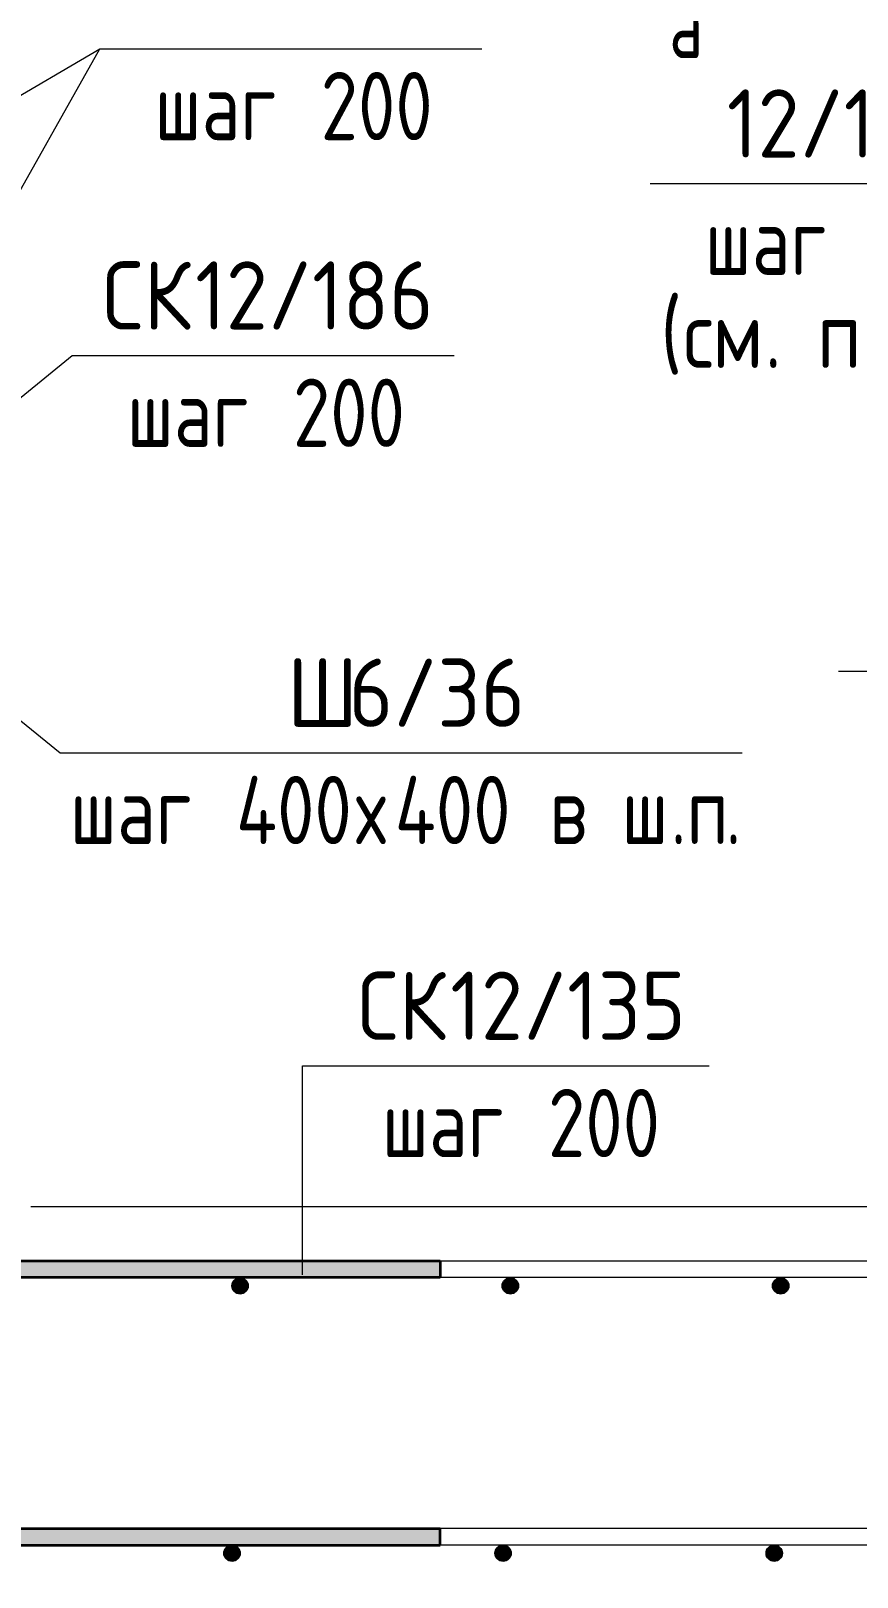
# Model space of a CAD drawing. Header units: millimetres. Extents: x 1059 to 21651, y -4238 to 7265.
# Drawn here: x 2290 to 2896, y -3282 to -2148 of the extents above; entities that cross this region are included whole.
import ezdxf

# ---------------------------------------------------------------- set-up
doc = ezdxf.new("R2010")
doc.units = ezdxf.units.MM
for name, color, linetype, lineweight in [('AA_Dim', 7, 'Continuous', 9), ('AA_Dim-20', 7, 'Continuous', 9), ('AA_Razrez', 7, 'Continuous', 9), ('AA_Vinoska', 7, 'Continuous', 9), ('Gen_Text', 7, 'Continuous', 9), ('KR_Armatura', 7, 'Continuous', 20), ('KR_Armatura_Tonkie', 7, 'Continuous', 20), ('KR_Fundament', 7, 'Continuous', 20)]:
    doc.layers.add(name, color=color, linetype=linetype, lineweight=lineweight)
doc.styles.add('ISOCPEUR', font='isocpeur.TTF', dxfattribs={"width": 0.85, "height": 50})
doc.styles.add('ISOCPEUR_1', font='isocpeur.TTF', dxfattribs={"width": 0.9, "height": 50})
doc.styles.add('ISOCPEUR_2', font='isocpeur.TTF', dxfattribs={"width": 0.8, "height": 50})
doc.styles.add('ISOCPEUR_3', font='isocpeur.TTF', dxfattribs={"width": 0.7, "height": 50})
doc.dimstyles.new('00_Точн_3_знака__прозр__1', dxfattribs={"dimscale": 304.8, "dimtxt": 50.137748, "dimasz": 0.111549, "dimexe": 0.098425, "dimexo": 0.065617, "dimgap": 0.006562, "dimtad": 1, "dimdec": 3, "dimrnd": 0.001, "dimdsep": 46, "dimtxsty": 'ISOCPEUR_1', "dimblk1": 'OBLIQUE', "dimblk2": 'OBLIQUE', "dimsah": 1, "dimcen": 0.09, "dimdle": 0.098425, "dimazin": 0, "dimtfac": 1, "dimtdec": 4, "dimtix": 1, "dimtmove": 0, "dimatfit": 3, "dimfxl": 1, "dimtvp": 1, "dimtolj": 1, "dimtzin": 0, "dimlwd": 18, "dimlwe": 18, "dimarcsym": 2})

# ---------------------------------------------------------------- blocks, each defined once
blk = doc.blocks.new('042_М_Арматуры - Диам длина поз _ Комментарий _дп 25_-3935260-КР_РЗ_Арм_1')
at = {"layer": 'AA_Vinoska'}
blk.add_line((2881.8, -2617.5), (3381.8, -2617.5), dxfattribs=at)
blk = doc.blocks.new('042_М_Арматуры - Диам длина поз _ Шаг-2260295-КР_РЗ_Арм_1')
at = {"layer": 'AA_Vinoska'}
blk.add_line((2320.2, -2386), (2600.2, -2386), dxfattribs=at)
blk = doc.blocks.new('DIMBLOCK16-КР_РЗ_Арм_1')
at = {"layer": 'AA_Dim-20', "lineweight": 18}
for p, q in [((4370, -2790), (4370, -4023.3)), ((4370, -3993.3), (4370, -2790)), ((2270, -3030), (2270, -4023.3)), ((2270, -3993.3), (2270, -3030)), ((2270, -3993.3), (4370, -3993.3))]:
    blk.add_line(p, q, dxfattribs=at)
at = {"layer": 'AA_Dim-20', "lineweight": 30}
for p, q in [((2270, -3993.3), (2287, -3976.3)), ((4370, -3993.3), (4387, -3976.3)), ((2270, -3993.3), (2253, -4010.3)), ((4370, -3993.3), (4353, -4010.3))]:
    blk.add_line(p, q, dxfattribs=at)
at = {"layer": 'AA_Dim-20', "color": 0, "lineweight": 18, "insert": (3262.3, -3926.2), "char_height": 50, "width": 138.494, "attachment_point": 1, "line_spacing_factor": 1.135194, "style": 'ISOCPEUR_1'}
blk.add_mtext('2100', dxfattribs=at)
blk = doc.blocks.new('_Oblique')
at = {"color": 0, "linetype": 'ByBlock', "lineweight": -2}
blk.add_line((-0.5, -0.5), (0.5, 0.5), dxfattribs=at)

msp = doc.modelspace()

# ---------------------------------------------------------------- hatches: boundary and pattern name
at = {"layer": 'KR_Armatura', "lineweight": 9}
h = msp.add_hatch(color=256, dxfattribs=at)
edge = h.paths.add_edge_path()
edge.add_arc((2443.2609, -3068), 6, 0, 360)
for points in [[(2440.2609, -3073.1962), (2446.2609, -3073.1962), (2449.2609, -3068), (2446.2609, -3062.8038), (2440.2609, -3062.8038), (2437.2609, -3068)], [(2638.3913, -3073.1962), (2644.3913, -3073.1962), (2647.3913, -3068), (2644.3913, -3062.8038), (2638.3913, -3062.8038), (2635.3913, -3068)], [(2836.5217, -3073.1962), (2842.5217, -3073.1962), (2845.5217, -3068), (2842.5217, -3062.8038), (2836.5217, -3062.8038), (2833.5217, -3068)], [(2434.3913, -3269.1962), (2440.3913, -3269.1962), (2443.3913, -3264), (2440.3913, -3258.8038), (2434.3913, -3258.8038), (2431.3913, -3264)], [(2633.087, -3269.1962), (2639.087, -3269.1962), (2642.087, -3264), (2639.087, -3258.8038), (2633.087, -3258.8038), (2630.087, -3264)], [(2831.7826, -3269.1962), (2837.7826, -3269.1962), (2840.7826, -3264), (2837.7826, -3258.8038), (2831.7826, -3258.8038), (2828.7826, -3264)]]:
    msp.add_hatch(color=256, dxfattribs=at).paths.add_polyline_path(points)
h = msp.add_hatch(color=256, dxfattribs=at)
edge = h.paths.add_edge_path()
edge.add_arc((2641.3913, -3068), 6, 0, 360)
h = msp.add_hatch(color=256, dxfattribs=at)
edge = h.paths.add_edge_path()
edge.add_arc((2839.5217, -3068), 6, 0, 360)
h = msp.add_hatch(color=256, dxfattribs=at)
edge = h.paths.add_edge_path()
edge.add_arc((2437.3913, -3264), 6, 0, 360)
h = msp.add_hatch(color=256, dxfattribs=at)
edge = h.paths.add_edge_path()
edge.add_arc((2636.087, -3264), 6, 0, 360)
h = msp.add_hatch(color=256, dxfattribs=at)
edge = h.paths.add_edge_path()
edge.add_arc((2834.7826, -3264), 6, 0, 360)
at = {"layer": 'KR_Armatura_Tonkie'}
for color, points in [(256, [(2342.8722, -3062), (2590, -3062), (2590, -3050), (2032, -3050), (2032, -3062), (2257.3965, -3062)]), (250, [(2590, -3258), (2590, -3246), (2032, -3246), (2032, -3258), (2342.8722, -3258)])]:
    msp.add_hatch(color=color, dxfattribs=at).paths.add_polyline_path(points)

# ---------------------------------------------------------------- linework, layer by layer
at = {"layer": 'AA_Vinoska'}
for p, q in [((2005.7698, -2357.4381), (2340.5745, -2161.2054)), ((2232, -2353.8501), (2340.5745, -2161.2054)), ((2226.2176, -2462.6903), (2320.2211, -2386.021)), ((2157.5511, -2552.1607), (2311.4021, -2677.2398)), ((2488.9661, -2906.6882), (2507.1862, -2906.6882)), ((2488.9661, -3059.8707), (2488.9661, -2906.6882))]:
    msp.add_line(p, q, dxfattribs=at)
at = {"layer": 'KR_Armatura', "lineweight": 9}
for p, q in [((2440.2609, -3062.8038), (2437.2609, -3068)), ((2437.2609, -3068), (2440.2609, -3073.1962)), ((2446.2609, -3062.8038), (2440.2609, -3062.8038)), ((2449.2609, -3068), (2446.2609, -3062.8038)), ((2446.2609, -3073.1962), (2449.2609, -3068)), ((2638.3913, -3062.8038), (2635.3913, -3068)), ((2635.3913, -3068), (2638.3913, -3073.1962)), ((2644.3913, -3062.8038), (2638.3913, -3062.8038)), ((2647.3913, -3068), (2644.3913, -3062.8038)), ((2644.3913, -3073.1962), (2647.3913, -3068)), ((2836.5217, -3062.8038), (2833.5217, -3068)), ((2833.5217, -3068), (2836.5217, -3073.1962)), ((2842.5217, -3062.8038), (2836.5217, -3062.8038)), ((2845.5217, -3068), (2842.5217, -3062.8038)), ((2842.5217, -3073.1962), (2845.5217, -3068)), ((2440.2609, -3073.1962), (2446.2609, -3073.1962)), ((2638.3913, -3073.1962), (2644.3913, -3073.1962)), ((2836.5217, -3073.1962), (2842.5217, -3073.1962)), ((2434.3913, -3258.8038), (2431.3913, -3264)), ((2431.3913, -3264), (2434.3913, -3269.1962)), ((2440.3913, -3258.8038), (2434.3913, -3258.8038)), ((2443.3913, -3264), (2440.3913, -3258.8038)), ((2440.3913, -3269.1962), (2443.3913, -3264)), ((2633.087, -3258.8038), (2630.087, -3264)), ((2630.087, -3264), (2633.087, -3269.1962)), ((2639.087, -3258.8038), (2633.087, -3258.8038)), ((2642.087, -3264), (2639.087, -3258.8038)), ((2639.087, -3269.1962), (2642.087, -3264)), ((2831.7826, -3258.8038), (2828.7826, -3264)), ((2828.7826, -3264), (2831.7826, -3269.1962)), ((2837.7826, -3258.8038), (2831.7826, -3258.8038)), ((2840.7826, -3264), (2837.7826, -3258.8038)), ((2837.7826, -3269.1962), (2840.7826, -3264)), ((2434.3913, -3269.1962), (2440.3913, -3269.1962)), ((2633.087, -3269.1962), (2639.087, -3269.1962)), ((2831.7826, -3269.1962), (2837.7826, -3269.1962))]:
    msp.add_line(p, q, dxfattribs=at)
for centre in [(2443.2609, -3068), (2641.3913, -3068), (2839.5217, -3068), (2437.3913, -3264), (2636.087, -3264), (2834.7826, -3264)]:
    msp.add_circle(centre, 6, dxfattribs=at)
at = {"layer": 'KR_Armatura_Tonkie'}
for p, q in [((6640, -3050), (2010, -3050)), ((6640, -3062), (2010, -3062)), ((6640, -3246), (2010, -3246)), ((6640, -3258), (2010, -3258))]:
    msp.add_line(p, q, dxfattribs=at)
at = {"layer": 'KR_Armatura_Tonkie', "lineweight": 35}
for p, q in [((2590, -3050), (2032, -3050)), ((2590, -3050), (2590, -3062)), ((2590, -3062), (2032, -3062)), ((2032, -3246), (2590, -3246)), ((2590, -3258), (2590, -3246)), ((2032, -3258), (2590, -3258))]:
    msp.add_line(p, q, dxfattribs=at)
at = {"layer": 'KR_Fundament'}
msp.add_line((4414, -3010), (2290, -3010), dxfattribs=at)

# ---------------------------------------------------------------- block references
at = {"layer": 'AA_Vinoska'}
for name, p in [('042_М_Арматуры - Диам длина поз _ Шаг-2260295-КР_РЗ_Арм_1', (20.3534, 224.8156)), ('042_М_Арматуры - Диам длина поз _ Шаг-2260295-КР_РЗ_Арм_1', (423.5648, 126.0631)), ('042_М_Арматуры - Диам длина поз _ Шаг-2260295-КР_РЗ_Арм_1', (0, 0)), ('042_М_Арматуры - Диам длина поз _ Комментарий _дп 25_-3935260-КР_РЗ_Арм_1', (0, 0)), ('042_М_Арматуры - Диам длина поз _ Комментарий _дп 25_-3935260-КР_РЗ_Арм_1', (-570.439, -59.7602)), ('042_М_Арматуры - Диам длина поз _ Шаг-2260295-КР_РЗ_Арм_1', (186.9651, -520.6673))]:
    msp.add_blockref(name, p, dxfattribs=at)

# ---------------------------------------------------------------- texts
at = {"layer": 'AA_Razrez', "insert": (2757.9053, -2118.009), "char_height": 50, "width": 33.670875, "attachment_point": 1, "style": 'ISOCPEUR_3'}
msp.add_mtext('\\fISOCPEUR|b0|i0|c204|p34|;\\W.7;а', dxfattribs=at)
at = {"layer": 'AA_Vinoska', "char_height": 50, "attachment_point": 1}
for s, insert, width, style in [(' 200', (2476.9157, -2178.1814), 133.4008, 'ISOCPEUR_2'), ('шаг', (2380.6073, -2178.1814), 116.7257, 'ISOCPEUR_2'), ('12/135', (2800.0987, -2190.9529), 210.683475, 'ISOCPEUR_1'), ('шаг', (2783.8187, -2276.934), 116.7257, 'ISOCPEUR_2'), ('СК', (2342.5139, -2317.016), 82.253137, 'ISOCPEUR_1'), ('12/186', (2410.3795, -2317.016), 210.683475, 'ISOCPEUR_1'), (' 200', (2456.5622, -2402.997), 133.4008, 'ISOCPEUR_2'), ('шаг', (2360.2539, -2402.997), 116.7257, 'ISOCPEUR_2'), ('\\fISOCPEUR|b0|i0|c204|p34|;\\W.9;Ш', (2477.7149, -2608.2348), 54.835425, 'ISOCPEUR_1'), ('6/36', (2522.9586, -2608.2348), 155.84805, 'ISOCPEUR_1'), (' 400', (2414.8632, -2694.2158), 137.2489, 'ISOCPEUR_2'), ('400 ', (2556.6799, -2694.2158), 137.2489, 'ISOCPEUR_2'), ('\\fISOCPEUR|b0|i0|c204|p34|;\\W.8; ', (2698.4966, -2694.2158), 29.5021, 'ISOCPEUR_2'), ('шаг', (2318.5549, -2694.2158), 116.7257, 'ISOCPEUR_2'), ('\\fISOCPEUR|b0|i0|c204|p34|;\\W.8;х', (2528.1049, -2694.2158), 34.6329, 'ISOCPEUR_2'), ('\\fISOCPEUR|b0|i0|c204|p34|;\\W.8;в', (2669.9216, -2694.2158), 34.6329, 'ISOCPEUR_2'), ('\\fISOCPEUR|b0|i0|c204|p34|;\\W.8;ш', (2722.8382, -2694.2158), 43.6118, 'ISOCPEUR_2'), ('\\fISOCPEUR|b0|i0|c204|p34|;\\W.8;п', (2770.4632, -2694.2158), 34.6329, 'ISOCPEUR_2'), ('\\fISOCPEUR|b0|i0|c204|p34|;\\W.8;.', (2758.8216, -2694.2158), 14.1097, 'ISOCPEUR_2'), ('\\fISOCPEUR|b0|i0|c204|p34|;\\W.8;.', (2799.0382, -2694.2158), 14.1097, 'ISOCPEUR_2'), ('СК', (2529.479, -2837.6832), 82.253137, 'ISOCPEUR_1'), ('12/135', (2597.3446, -2837.6832), 210.683475, 'ISOCPEUR_1'), (' 200', (2643.5274, -2923.6643), 133.4008, 'ISOCPEUR_2'), ('шаг', (2547.219, -2923.6643), 116.7257, 'ISOCPEUR_2')]:
    msp.add_mtext(s, dxfattribs=dict(at, insert=insert, width=width, style=style))
at = {"layer": 'Gen_Text', "char_height": 50, "attachment_point": 1, "style": 'ISOCPEUR'}
for s, insert, width in [('\\fISOCPEUR|b0|i0|c204|p34|;\\W.85;(', (2751.3435, -2345.1545), 20.443031), ('см', (2768.2107, -2345.1545), 72.232044), ('\\fISOCPEUR|b0|i0|c204|p34|;\\W.85;п', (2866.0404, -2345.1545), 36.797456), ('. ', (2827.8081, -2345.1545), 46.337538)]:
    msp.add_mtext(s, dxfattribs=dict(at, insert=insert, width=width))

# ---------------------------------------------------------------- dimensions: what is measured, and where the dimension line sits
at = {"layer": 'AA_Dim', "lineweight": 18}
dim = msp.add_linear_dim(base=(4370, -3993.2902), p1=(2270, -3010), p2=(4370, -2770), dimstyle='00_Точн_3_знака__прозр__1', override={"dimpost": '<>', "dimfxl": 2113.669794}, dxfattribs=at)
dim.commit()
dim.dimension.update_dxf_attribs({"geometry": 'DIMBLOCK16-КР_РЗ_Арм_1', "text_midpoint": (3320, -3966.2902)})

doc.saveas('drawing.dxf')
